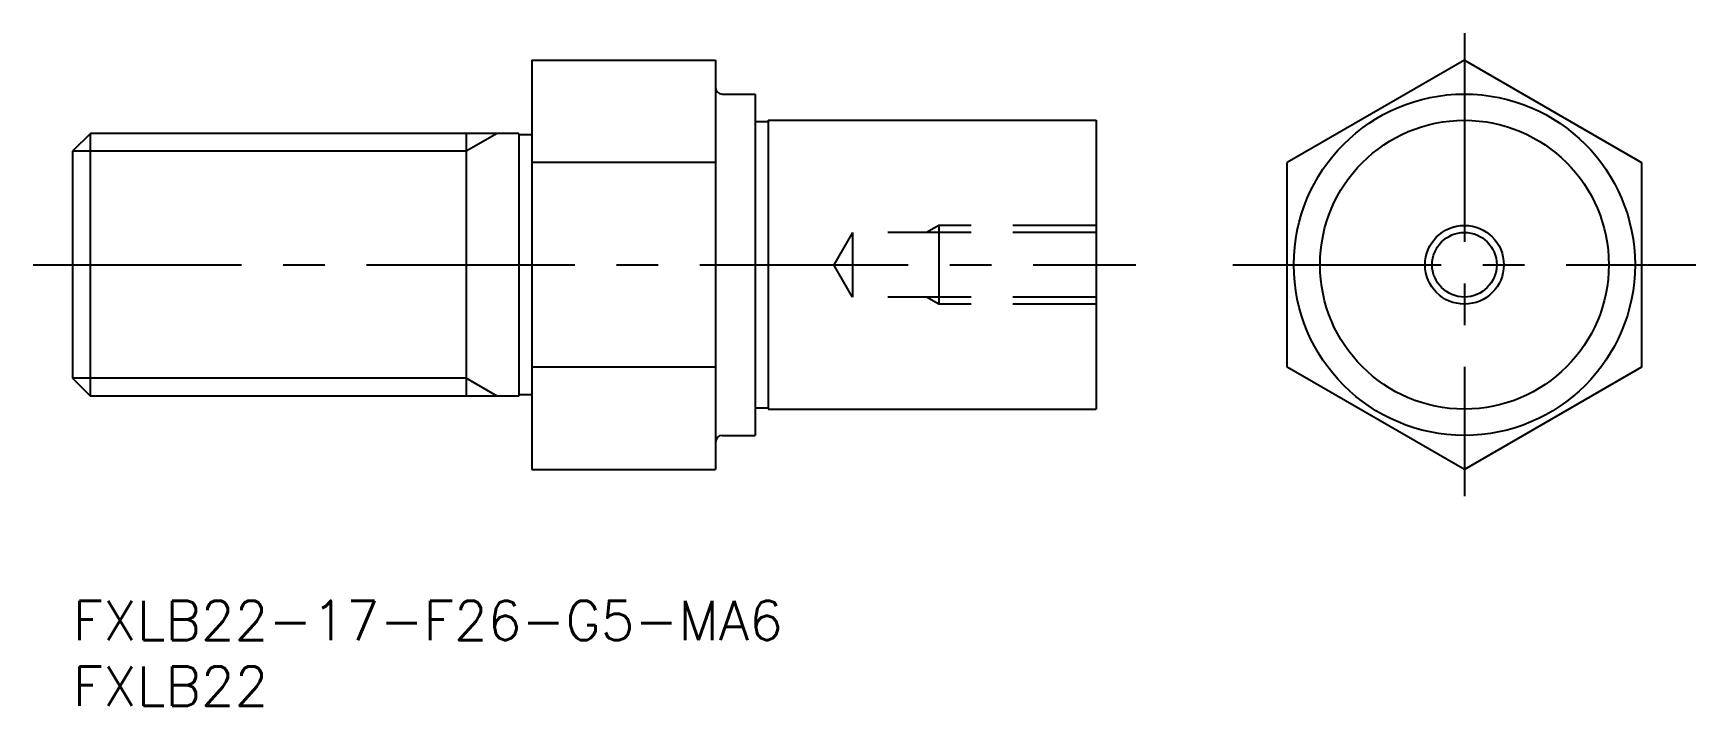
# Model space of a CAD drawing. Extents: x -3 to 124, y -8 to 43.
import ezdxf

# ---------------------------------------------------------------- set-up
doc = ezdxf.new("R2010")
doc.units = 0
doc.header["$LTSCALE"] = 0.5
doc.linetypes.add('CENTER', pattern=[50.8, 31.75, -6.35, 6.35, -6.35])
doc.linetypes.add('DASHED', pattern=[19.05, 12.7, -6.35])
for name, color, linetype in [('MSM_CENTER', 1, 'CENTER'), ('MSM_CONTINUOUS', 7, 'CONTINUOUS'), ('MSM_DASHED', 4, 'DASHED'), ('MSM_NARROW', 5, 'CONTINUOUS'), ('MSM_PART_NUMBER', 7, 'CONTINUOUS')]:
    doc.layers.add(name, color=color, linetype=linetype)
doc.styles.get("Standard").update_dxf_attribs({"font": 'txt.shx', "height": 3, "bigfont": 'bigfont.shx'})

# ---------------------------------------------------------------- blocks, each defined once
blk = doc.blocks.new('*U11')
at = {"layer": 'MSM_PART_NUMBER'}
blk.add_text('FXLB22-17-F26-G5-MA6', height=3, dxfattribs=at).set_placement((0, -3))
blk = doc.blocks.new('*U12')
at = {"layer": 'MSM_PART_NUMBER'}
blk.add_text('FXLB22', height=3, dxfattribs=at).set_placement((0, -8))

msp = doc.modelspace()

# ---------------------------------------------------------------- linework, layer by layer
at = {"layer": 'MSM_CENTER'}
for p, q in [((106.06, 43.22), (106.06, 7.96)), ((-3, 25.59), (81.03, 25.59)), ((88.42, 25.59), (123.69, 25.59))]:
    msp.add_line(p, q, dxfattribs=at)
at = {"layer": 'MSM_CONTINUOUS'}
for p, q in [((35, 41.18), (35, 10)), ((35, 41.18), (49, 41.18)), ((49, 41.18), (49, 10)), ((106.06, 41.18), (92.56, 33.38)), ((106.06, 41.18), (119.56, 33.38)), ((49.5, 38.59), (52, 38.59)), ((52, 38.59), (52, 12.59)), ((1.35, 35.59), (0, 34.24)), ((34, 35.59), (1.35, 35.59)), ((1.35, 15.59), (1.35, 35.59)), ((30, 35.59), (30, 15.59)), ((34, 35.59), (34, 15.59)), ((35, 35.49), (34, 35.49)), ((52, 36.49), (53, 36.49)), ((53, 36.59), (78, 36.59)), ((53, 36.59), (53, 14.59)), ((78, 36.59), (78, 14.59)), ((0, 34.24), (0, 16.94)), ((49, 33.38), (35, 33.38)), ((92.56, 17.79), (92.56, 33.38)), ((119.56, 33.38), (119.56, 17.79)), ((49, 17.79), (35, 17.79)), ((106.06, 10), (92.56, 17.79)), ((119.56, 17.79), (106.06, 10)), ((0, 16.94), (1.35, 15.59)), ((34, 15.59), (1.35, 15.59)), ((35, 15.69), (34, 15.69)), ((52, 14.69), (53, 14.69)), ((53, 14.59), (78, 14.59)), ((49.5, 12.59), (52, 12.59)), ((35, 10), (49, 10))]:
    msp.add_line(p, q, dxfattribs=at)
for radius in [13, 11, 2.46]:
    msp.add_circle((106.06, 25.59), radius, dxfattribs=at)
for centre, start, end in [((49.5, 39.09), 180, 270), ((49.5, 12.09), 90, 180)]:
    msp.add_arc(centre, 0.5, start, end, dxfattribs=at)
at = {"layer": 'MSM_DASHED'}
for p, q in [((59.42, 28.05), (58, 25.59)), ((78, 28.05), (59.42, 28.05)), ((59.42, 28.05), (59.42, 23.13)), ((66, 28.59), (65.06, 28.05)), ((78, 28.59), (66, 28.59)), ((66, 28.59), (66, 22.59)), ((59.42, 23.13), (58, 25.59)), ((78, 23.13), (59.42, 23.13)), ((66, 22.59), (65.06, 23.13)), ((78, 22.59), (66, 22.59))]:
    msp.add_line(p, q, dxfattribs=at)
at = {"layer": 'MSM_NARROW'}
for p, q in [((32.34, 35.59), (30, 34.24)), ((30, 34.24), (0, 34.24)), ((30, 16.94), (0, 16.94)), ((32.34, 15.59), (30, 16.94))]:
    msp.add_line(p, q, dxfattribs=at)
msp.add_circle((106.06, 25.59), 3, dxfattribs=at)

# ---------------------------------------------------------------- block references
at = {"layer": 'MSM_CONTINUOUS'}
for name in ['*U11', '*U12']:
    msp.add_blockref(name, (0, 0), dxfattribs=at)

doc.saveas('drawing.dxf')
